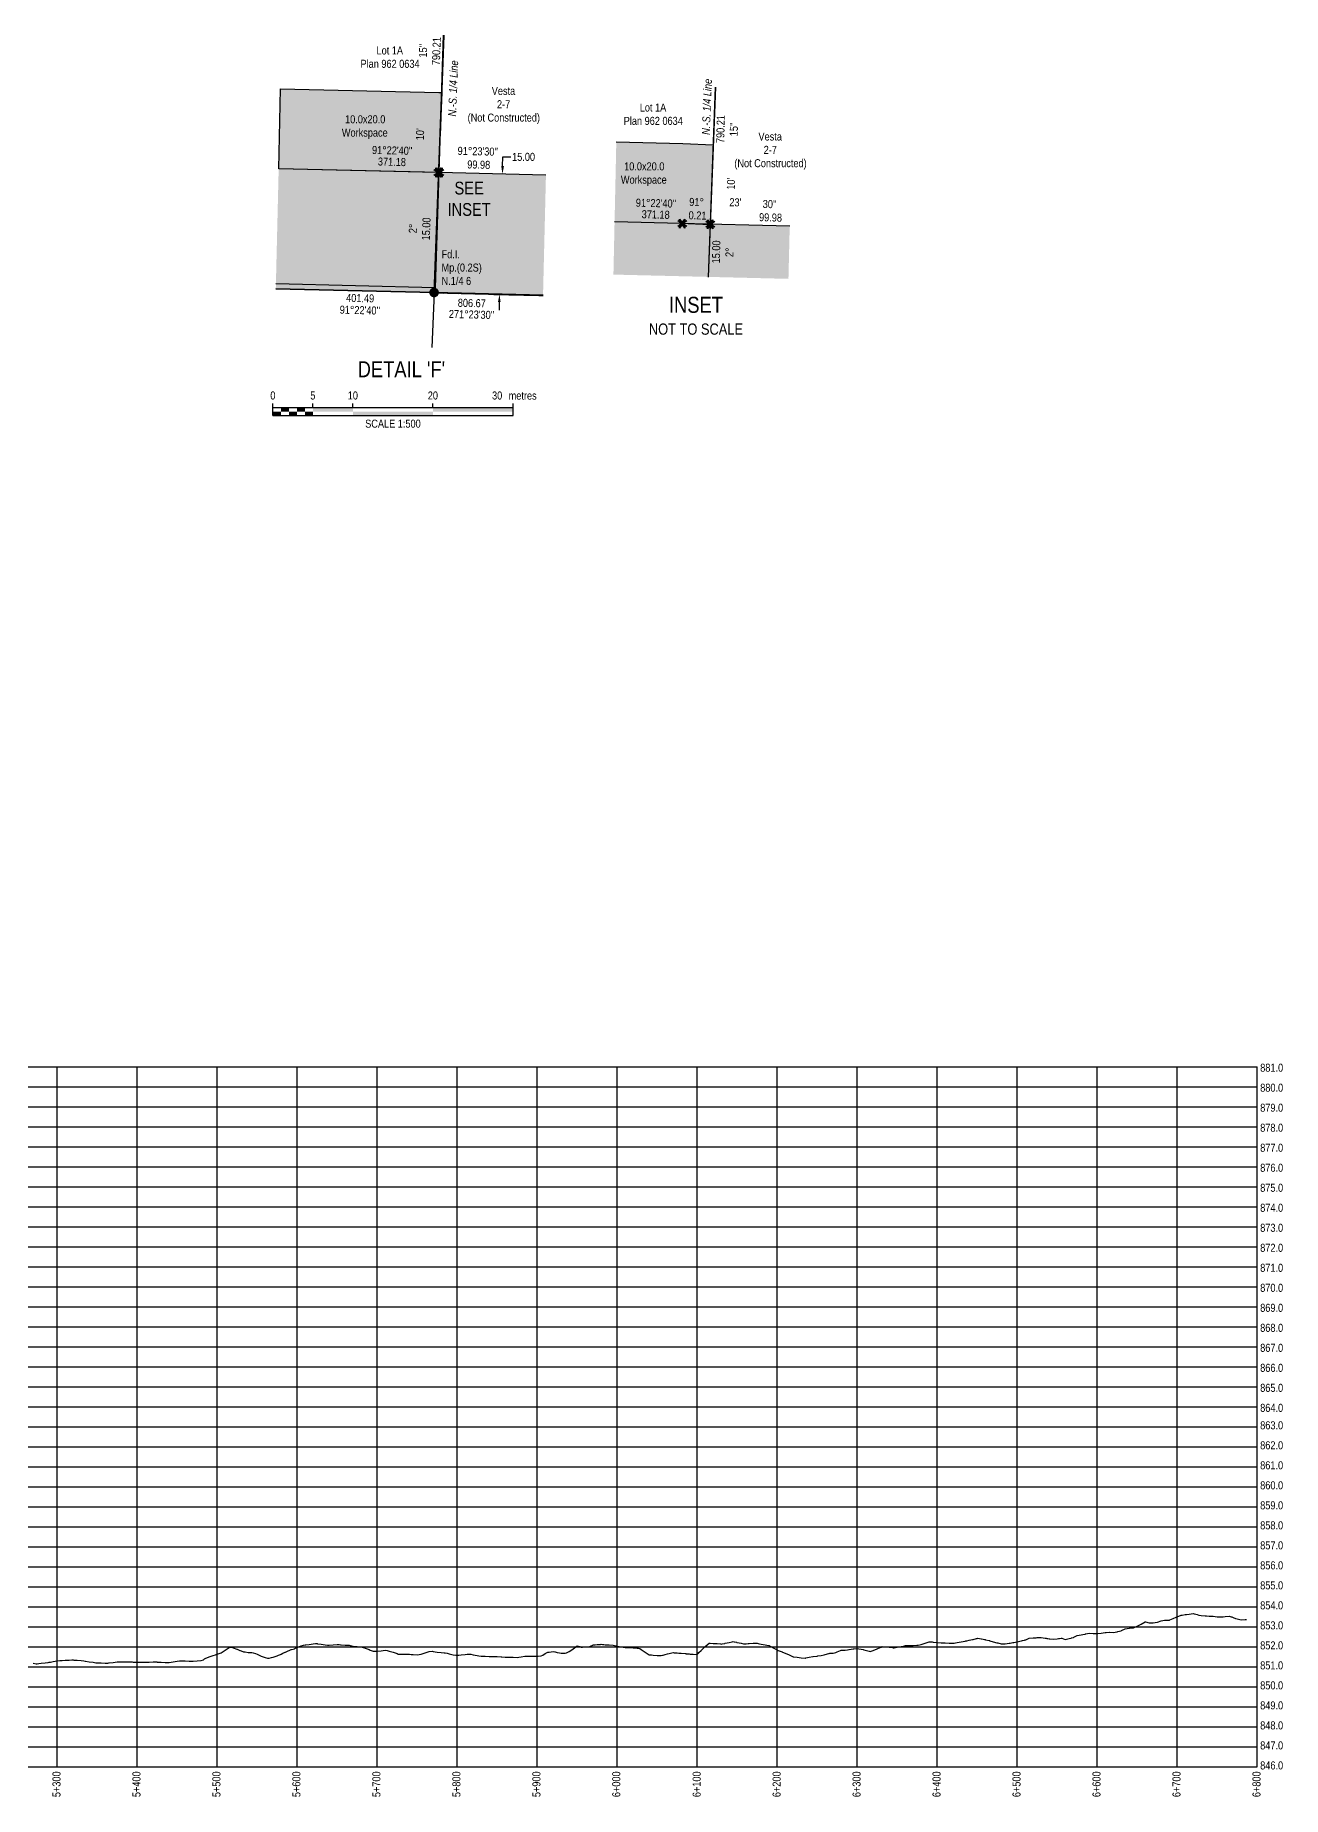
# Model space of a CAD drawing. Extents: x 309252 to 321570, y 5809412 to 5814891.
# Drawn here: x 320011 to 321570, y 5812245 to 5814446 of the extents above; entities that cross this region are included whole.
import ezdxf
from ezdxf.enums import TextEntityAlignment as Align

# ---------------------------------------------------------------- set-up
doc = ezdxf.new("R2010")
doc.units = 0
doc.header["$LTSCALE"] = 5
doc.header["$PDSIZE"] = 0.5
doc.linetypes.add('foc-ACCESSROAD', pattern=[3.75, 2.5, -1.25])
doc.linetypes.add('foc-QUARTERLINE', pattern=[33, 25, -3, 2, -3])
doc.layers.get('Defpoints').update_dxf_attribs({"color": 9})
for name, color, linetype in [('AS-FENCE', 48, 'foc-FENCE'), ('C-WS', 13, 'foc-ACCESSROAD'), ('DETAIL-T', 7, 'Continuous'), ('L-BD', 7, 'Continuous'), ('L-BD1', 253, 'Continuous'), ('L-MON', 1, 'Continuous'), ('L-QSEC', 8, 'foc-QUARTERLINE'), ('L-SEC', 7, 'Continuous'), ('L-SECQ', 8, 'foc-QUARTERLINE'), ('L-TITLEDB', 4, 'Continuous'), ('L-TITLEDB-T', 4, 'Continuous'), ('P-CROSSINGS-GRID', 8, 'Continuous'), ('P-PROPOSED', 10, 'Continuous'), ('P-PROPOSED-H', 21, 'Continuous'), ('P-TEMP-H', 41, 'Continuous'), ('P-TEMP_ACCESS ROAD', 46, 'Continuous'), ('P-TXT', 4, 'Continuous'), ('S-T7', 7, 'Continuous')]:
    doc.layers.add(name, color=color, linetype=linetype)
doc.layers.add('C-WS-T', color=13, linetype='Continuous', lineweight=9)
doc.layers.add('P-TEMP-T', color=46, linetype='Continuous', lineweight=18)
doc.styles.add('175L', font='ARIALN.TTF', dxfattribs={"height": 20})
doc.styles.add('80', font='ARIALN.TTF', dxfattribs={"height": 10})
doc.styles.add('80CG', font='ARIALN.TTF', dxfattribs={"height": 10})
doc.styles.add('80L', font='ARIALN.TTF', dxfattribs={"height": 10})
doc.styles.add('foc-LtypeFont', font='ARIALN.TTF', dxfattribs={"height": 7.35})
doc.linetypes.add('foc-FENCE', pattern='A,10,-1,["X",foc-LtypeFont,S=0.2,R=0,X=-0.625,Y=-0.75],-1.24', length=12.24)
doc.dimstyles.new('Compass 5 000', dxfattribs={"dimscale": 5, "dimtxt": 9, "dimasz": 2, "dimexe": 0.2, "dimexo": 0.0625, "dimgap": 0.5, "dimtad": 0, "dimtih": 1, "dimtoh": 1, "dimzin": 0, "dimdsep": 46, "dimtxsty": '80CG', "dimcen": 0.1, "dimse1": 1, "dimse2": 1, "dimclrd": 256, "dimclrt": 256, "dimaunit": 1, "dimadec": 4, "dimazin": 0, "dimtfac": 0.06, "dimtofl": 0, "dimtmove": 0, "dimatfit": 1, "dimfxl": 0.2, "dimtolj": 1, "dimtzin": 0, "dimlwd": -1, "dimarcsym": 0})

# ---------------------------------------------------------------- blocks, each defined once
blk = doc.blocks.new('*D541')
at = {"layer": 'Defpoints', "color": 0, "transparency": 16777216}
for p in [(320594.7, 5814272.1), (321351.8, 5814253.7), (321348.2, 5814103.8)]:
    blk.add_point(p, dxfattribs=at)
at = {"layer": 'P-TXT', "transparency": 16777216}
for p, q in [((320594.9, 5814282.1), (320595.2, 5814293.6)), ((320595.2, 5814293.6), (320605.2, 5814293.6)), ((320590.8, 5814112.2), (320590.5, 5814102.2))]:
    blk.add_line(p, q, dxfattribs=at)
for points in [[(320593.2, 5814282.2), (320596.6, 5814282.1), (320594.7, 5814272.1)], [(320589.1, 5814112.2), (320592.4, 5814112.1), (320591, 5814122.2)]]:
    blk.add_solid(points, dxfattribs=at)
at = {"layer": 'P-TXT', "transparency": 16777216, "insert": (320621.1, 5814293.6), "char_height": 10, "attachment_point": 5, "style": '80CG'}
blk.add_mtext('\\A1;15.00', dxfattribs=at)
blk = doc.blocks.new('fdia')
at = {"color": 255, "const_width": 1}
blk.add_lwpolyline([(-0.5, 0, 1), (0.5, 0, 1)], format="xyb", close=True, dxfattribs=at)
blk = doc.blocks.new('Fdiaa')
blk.add_blockref('fdia', (0, 0))
blk = doc.blocks.new('fdib')
at = {"color": 1, "const_width": 1.6}
blk.add_lwpolyline([(-0.4, 0, 1), (0.4, 0, 1)], format="xyb", close=True, dxfattribs=at)
at = {"color": 1}
blk.add_circle((0, 0), 0.8, dxfattribs=at)
blk = doc.blocks.new('Fdibb')
blk.add_blockref('fdib', (0, 0))
blk = doc.blocks.new('fdicc')
for name in ['Fdibb', 'Fdiaa']:
    blk.add_blockref(name, (0, 0))
blk = doc.blocks.new('FDI')
blk.add_blockref('fdicc', (0, 0))
blk = doc.blocks.new('TEMP')
h = blk.add_hatch(color=255)
h.dxf.hatch_style = 1
h.paths.add_polyline_path([(0, 0.25), (-0.67, 1.15), (-0.67, 0.67), (-1.15, 0.67), (-0.25, 0), (-1.15, -0.67), (-0.67, -0.67), (-0.67, -1.15), (0, -0.25), (0.67, -1.15), (0.67, -0.67), (1.15, -0.67), (0.25, 0), (1.15, 0.67), (0.67, 0.67), (0.67, 1.15)])
h.paths.add_polyline_path([(0.57, 0.85), (0.57, 0.57), (0.85, 0.57), (0.08, 0), (0.85, -0.57), (0.57, -0.57), (0.57, -0.85), (0, -0.08), (-0.57, -0.85), (-0.57, -0.57), (-0.85, -0.57), (-0.08, 0), (-0.85, 0.57), (-0.57, 0.57), (-0.57, 0.85), (0, 0.08)], flags=16)
h = blk.add_hatch(color=1)
h.dxf.hatch_style = 1
h.paths.add_polyline_path([(0, 0.08), (-0.57, 0.85), (-0.57, 0.57), (-0.85, 0.57), (-0.08, 0), (-0.85, -0.57), (-0.57, -0.57), (-0.57, -0.85), (0, -0.08), (0.57, -0.85), (0.57, -0.57), (0.85, -0.57), (0.08, 0), (0.85, 0.57), (0.57, 0.57), (0.57, 0.85)])
at = {"color": 1}
for p, q in [((-0.08, 0), (0.08, 0)), ((0, 0.08), (0, -0.08))]:
    blk.add_line(p, q, dxfattribs=at)
at = {"color": 255, "flags": 128}
blk.add_lwpolyline([(-0.25, 0), (-1.15, 0.67), (-0.67, 0.67), (-0.67, 1.15), (0, 0.25), (0.67, 1.15), (0.67, 0.67), (1.15, 0.67), (0.25, 0), (1.15, -0.67), (0.67, -0.67), (0.67, -1.15), (0, -0.25), (-0.67, -1.15), (-0.67, -0.67), (-1.15, -0.67)], close=True, dxfattribs=at)
at = {"color": 1, "flags": 128}
blk.add_lwpolyline([(-0.08, 0), (-0.85, 0.57), (-0.57, 0.57), (-0.57, 0.85), (0, 0.08), (0.57, 0.85), (0.57, 0.57), (0.85, 0.57), (0.08, 0), (0.85, -0.57), (0.57, -0.57), (0.57, -0.85), (0, -0.08), (-0.57, -0.85), (-0.57, -0.57), (-0.85, -0.57)], close=True, dxfattribs=at)
blk = doc.blocks.new('*U548')
at = {"color": 0}
for p, q in [((-150, 0), (-150, 15)), ((-150, 10), (150.2, 10)), ((-150, 0), (150.2, 0)), ((-100, 10), (-100, 15)), ((-50, 10), (-50, 15)), ((50, 10), (50, 15)), ((150.2, 0), (150.2, 15))]:
    blk.add_line(p, q, dxfattribs=at)
for points in [[(-150, 5), (-140, 5), (-150, 0), (-140, 0)], [(-140, 10), (-130, 10), (-140, 5), (-130, 5)], [(-130, 5), (-120, 5), (-130, 0), (-120, 0)], [(-120, 10), (-110, 10), (-120, 5), (-110, 5)], [(-110, 5), (-100, 5), (-110, 0), (-100, 0)], [(-100, 10), (-50, 10), (-100, 5), (-50, 5)], [(-50, 5), (50, 5), (-50, 0), (50, 0)], [(50, 10), (150.2, 10), (50, 5), (150.2, 5)]]:
    blk.add_solid(points, dxfattribs=at)
at = {"color": 0, "style": '80'}
blk.add_text('metres', height=10, dxfattribs=at).set_placement((162.2, 20), align=Align.CENTER)
at = {"color": 0, "char_height": 10, "style": '80'}
for s, insert, attachment_point in [('0', (-150, 30.2), 2), ('5', (-100, 30.2), 2), ('10', (-50, 30.2), 2), ('20', (50, 30.2), 2), ('30', (136.7, 30.2), 3), ('SCALE 1:500', (0.1, -5), 2)]:
    blk.add_mtext(s, dxfattribs=dict(at, insert=insert, attachment_point=attachment_point))

msp = doc.modelspace()

# ---------------------------------------------------------------- hatches: boundary and pattern name
at = {"layer": 'P-PROPOSED-H'}
h = msp.add_hatch(color=256, dxfattribs=at)
h.dxf.hatch_style = 1
h.paths.add_polyline_path([(320645.431, 5814120.857), (320649.075, 5814270.799), (320512.909, 5814274.108), (320512.871, 5814274.108), (320315.025, 5814278.865), (320311.42, 5814128.922), (320509.265, 5814124.166)])
h = msp.add_hatch(color=256, dxfattribs=at)
h.dxf.hatch_style = 1
h.paths.add_polyline_path([(320734.84, 5814212.283), (320733.413, 5814146.562), (320952.158, 5814141.239), (320953.756, 5814206.985), (320817.59, 5814210.293), (320817.551, 5814210.294)])
at = {"layer": 'P-TEMP-H'}
h = msp.add_hatch(color=256, dxfattribs=at)
h.dxf.hatch_style = 1
h.paths.add_polyline_path([(320317.428, 5814378.827), (320515.319, 5814374.069), (320518.734, 5814373.986), (320514.947, 5814274.058), (320512.89, 5814274.108), (320315.025, 5814278.865)])
h = msp.add_hatch(color=256, dxfattribs=at)
h.dxf.hatch_style = 1
h.paths.add_polyline_path([(320737.009, 5814312.25), (320734.84, 5814212.283), (320817.57, 5814210.294), (320854.441, 5814208.924), (320858.228, 5814308.853), (320819.999, 5814310.255)])

# ---------------------------------------------------------------- linework, layer by layer
at = {"color": 3, "flags": 128}
msp.add_lwpolyline([(320008.058, 5812411.616), (320011.79, 5812410.55), (320013.058, 5812410.708), (320015.278, 5812410.986), (320018.058, 5812411.333), (320023.058, 5812411.957), (320026.737, 5812412.311), (320028.058, 5812412.549), (320029.88, 5812412.878), (320033.058, 5812413.452), (320038.058, 5812414.355), (320041.683, 5812414.618), (320043.058, 5812414.712), (320044.482, 5812414.809), (320048.058, 5812415.054), (320053.058, 5812415.396), (320056.63, 5812415.571), (320058.058, 5812415.459), (320059.084, 5812415.379), (320063.058, 5812415.069), (320068.058, 5812414.679), (320071.577, 5812414.37), (320073.058, 5812414.136), (320073.685, 5812414.037), (320078.058, 5812413.348), (320083.058, 5812412.56), (320086.524, 5812412.053), (320088.058, 5812411.995), (320088.287, 5812411.987), (320093.058, 5812411.807), (320098.058, 5812411.619), (320101.47, 5812411.542), (320102.889, 5812411.716), (320103.058, 5812411.737), (320108.058, 5812412.351), (320113.058, 5812412.966), (320116.417, 5812413.293), (320117.491, 5812413.21), (320118.058, 5812413.201), (320123.058, 5812413.13), (320128.058, 5812413.058), (320131.364, 5812413.003), (320132.092, 5812412.973), (320133.058, 5812412.945), (320138.058, 5812412.804), (320143.058, 5812412.664), (320146.31, 5812412.61), (320148.058, 5812412.754), (320153.058, 5812412.891), (320158.058, 5812413.028), (320161.216, 5812413.091), (320161.257, 5812413.087), (320161.296, 5812413.084), (320162.942, 5812412.954), (320163.058, 5812412.946), (320168.058, 5812412.614), (320173.058, 5812412.281), (320176.204, 5812412.139), (320176.525, 5812412.204), (320178.058, 5812412.512), (320183.058, 5812413.325), (320188.058, 5812414.133), (320191.15, 5812414.592), (320191.833, 5812414.584), (320193.058, 5812414.569), (320198.058, 5812414.33), (320203.058, 5812414.073), (320206.097, 5812413.935), (320207.141, 5812413.965), (320208.058, 5812413.992), (320213.058, 5812414.469), (320218.058, 5812415.005), (320221.044, 5812415.505), (320222.45, 5812416.839), (320223.058, 5812417.418), (320228.058, 5812419.61), (320233.058, 5812421.094), (320235.99, 5812421.975), (320237.758, 5812422.595), (320238.058, 5812422.7), (320243.181, 5812424.591), (320248.058, 5812427.756), (320248.282, 5812427.905), (320253.058, 5812431.099), (320256.238, 5812431.392), (320258.058, 5812430.809), (320262.68, 5812429.13), (320263.058, 5812428.961), (320266.655, 5812427.36), (320266.956, 5812427.226), (320268.058, 5812426.735), (320271.192, 5812425.832), (320273.058, 5812425.5), (320277.077, 5812424.961), (320278.058, 5812424.895), (320281.097, 5812424.692), (320281.477, 5812424.666), (320283.058, 5812424.561), (320286.146, 5812423.548), (320288.058, 5812422.577), (320291.475, 5812421.016), (320293.058, 5812420.387), (320295.538, 5812419.403), (320298.058, 5812418.403), (320301.099, 5812417.9), (320301.158, 5812417.9), (320303.058, 5812417.882), (320305.873, 5812418.374), (320308.058, 5812419.081), (320313.058, 5812420.7), (320314.736, 5812421.302), (320316.053, 5812421.887), (320317.412, 5812422.49), (320318.058, 5812422.777), (320320.271, 5812423.803), (320320.322, 5812423.827), (320323.058, 5812425.118), (320323.498, 5812425.325), (320326.978, 5812426.967), (320328.058, 5812427.477), (320330.807, 5812428.392), (320331.007, 5812428.438), (320333.058, 5812428.913), (320334.669, 5812429.604), (320335.041, 5812429.767), (320338.058, 5812431.093), (320343.058, 5812433.29), (320345.96, 5812434.115), (320348.058, 5812434.462), (320349.067, 5812434.565), (320353.058, 5812434.973), (320358.058, 5812435.485), (320360.914, 5812435.895), (320363.058, 5812435.891), (320363.465, 5812435.825), (320368.058, 5812435.072), (320373.058, 5812434.252), (320375.868, 5812433.978), (320377.862, 5812434.051), (320378.058, 5812434.064), (320383.058, 5812434.403), (320388.058, 5812434.742), (320390.821, 5812434.652), (320392.26, 5812434.559), (320393.058, 5812434.508), (320398.058, 5812434.184), (320403.058, 5812433.86), (320405.775, 5812433.196), (320406.658, 5812433.091), (320408.058, 5812432.925), (320413.058, 5812432.332), (320418.058, 5812431.739), (320420.729, 5812431.27), (320421.056, 5812431.146), (320423.058, 5812430.39), (320428.058, 5812428.501), (320429.535, 5812427.943), (320433.058, 5812426.612), (320435.454, 5812426.387), (320435.682, 5812426.408), (320435.929, 5812426.431), (320438.058, 5812426.631), (320443.058, 5812427.099), (320448.058, 5812427.567), (320450.636, 5812427.196), (320453.058, 5812426.49), (320458.058, 5812425.034), (320463.058, 5812423.454), (320464.249, 5812422.733), (320465.59, 5812422.71), (320468.058, 5812422.666), (320473.058, 5812422.579), (320478.058, 5812422.537), (320478.647, 5812422.559), (320480.543, 5812422.476), (320483.058, 5812422.337), (320488.058, 5812422.059), (320493.045, 5812422.671), (320493.058, 5812422.679), (320495.497, 5812423.661), (320498.058, 5812424.469), (320503.058, 5812426.047), (320507.443, 5812426.358), (320508.058, 5812426.074), (320510.451, 5812425.56), (320513.058, 5812425.297), (320518.058, 5812424.793), (320521.841, 5812424.431), (320523.058, 5812424.325), (320525.404, 5812423.861), (320528.058, 5812423.205), (320533.058, 5812421.969), (320536.239, 5812421.502), (320538.058, 5812421.482), (320540.358, 5812421.649), (320543.058, 5812421.944), (320548.058, 5812422.488), (320550.636, 5812422.695), (320553.058, 5812422.824), (320555.311, 5812422.561), (320558.058, 5812422.047), (320563.058, 5812421.112), (320565.034, 5812420.797), (320568.058, 5812420.358), (320570.184, 5812420.189), (320570.265, 5812420.185), (320573.058, 5812420.04), (320578.058, 5812419.78), (320579.432, 5812419.819), (320583.058, 5812419.932), (320584.505, 5812419.909), (320585.219, 5812419.874), (320588.058, 5812419.736), (320593.058, 5812419.485), (320593.83, 5812419.436), (320598.058, 5812419.171), (320598.86, 5812419.127), (320600.172, 5812419.08), (320603.058, 5812418.976), (320608.058, 5812418.812), (320608.228, 5812418.808), (320613.058, 5812418.702), (320613.252, 5812418.698), (320615.126, 5812418.965), (320618.058, 5812419.488), (320622.626, 5812420.072), (320623.058, 5812420.071), (320627.693, 5812420.062), (320628.058, 5812420.061), (320630.08, 5812420.057), (320633.058, 5812420.051), (320637.024, 5812420.13), (320638.058, 5812420.2), (320639.296, 5812420.283), (320642.95, 5812420.529), (320643.058, 5812420.536), (320645.033, 5812421.581), (320648.058, 5812423.604), (320651.421, 5812425.191), (320653.058, 5812425.422), (320658.058, 5812426.128), (320659.987, 5812425.738), (320660.521, 5812425.578), (320663.058, 5812424.817), (320665.819, 5812424.283), (320668.058, 5812424.14), (320673.058, 5812423.821), (320674.941, 5812424.497), (320676.558, 5812425.259), (320678.058, 5812425.965), (320680.217, 5812427.323), (320683.058, 5812429.449), (320688.058, 5812433.192), (320689.894, 5812432.888), (320691.253, 5812432.361), (320693.058, 5812431.661), (320694.615, 5812431.599), (320698.058, 5812431.793), (320703.058, 5812432.076), (320704.768, 5812432.765), (320704.848, 5812432.804), (320707.507, 5812434.091), (320708.058, 5812434.257), (320709.013, 5812434.335), (320710.485, 5812434.456), (320713.058, 5812434.666), (320713.735, 5812434.721), (320717.296, 5812435.012), (320718.058, 5812435.075), (320719.802, 5812434.926), (320721.215, 5812434.758), (320723.058, 5812434.586), (320723.411, 5812434.564), (320728.058, 5812434.27), (320733.058, 5812433.954), (320734.755, 5812433.616), (320737.808, 5812432.983), (320738.058, 5812432.937), (320743.058, 5812432.028), (320748.058, 5812431.118), (320749.709, 5812431.199), (320752.206, 5812431.201), (320753.058, 5812431.12), (320758.058, 5812430.645), (320763.058, 5812430.169), (320764.663, 5812430.3), (320766.604, 5812429.623), (320768.058, 5812428.666), (320773.058, 5812425.376), (320778.058, 5812422.086), (320779.616, 5812421.809), (320781.002, 5812421.702), (320783.058, 5812421.562), (320788.058, 5812421.222), (320793.058, 5812420.882), (320794.57, 5812421.41), (320795.4, 5812421.615), (320798.058, 5812422.269), (320800.992, 5812422.991), (320803.058, 5812423.499), (320808.058, 5812424.73), (320809.524, 5812424.532), (320809.798, 5812424.51), (320813.058, 5812424.248), (320814.994, 5812424.093), (320815.433, 5812424.058), (320816.896, 5812423.94), (320818.058, 5812423.847), (320823.058, 5812423.455), (320824.195, 5812423.371), (320824.477, 5812423.346), (320828.058, 5812423.016), (320829.441, 5812422.889), (320829.875, 5812422.849), (320833.058, 5812422.556), (320838.058, 5812422.383), (320838.593, 5812422.908), (320839.431, 5812423.754), (320840.336, 5812424.667), (320843.058, 5812427.416), (320843.889, 5812428.254), (320844.316, 5812428.685), (320848.058, 5812432.463), (320853.058, 5812436.427), (320854.385, 5812436.355), (320858.058, 5812436.155), (320858.338, 5812436.14), (320858.758, 5812436.117), (320863.058, 5812435.883), (320867.389, 5812435.469), (320868.058, 5812435.338), (320869.338, 5812435.586), (320872.788, 5812436.252), (320873.058, 5812436.304), (320873.199, 5812436.331), (320878.058, 5812437.27), (320881.787, 5812438.093), (320883.058, 5812438.425), (320884.292, 5812438.173), (320887.239, 5812437.572), (320887.641, 5812437.49), (320888.058, 5812437.405), (320893.058, 5812436.385), (320896.185, 5812435.819), (320898.058, 5812435.593), (320899.246, 5812435.719), (320901.692, 5812435.978), (320902.082, 5812436.019), (320903.058, 5812436.122), (320908.058, 5812436.651), (320910.583, 5812436.676), (320913.058, 5812436.342), (320914.199, 5812436.102), (320916.146, 5812435.693), (320918.058, 5812435.291), (320923.058, 5812434.24), (320924.98, 5812433.907), (320928.058, 5812433.405), (320929.153, 5812432.827), (320930.306, 5812432.218), (320933.058, 5812430.763), (320938.058, 5812428.121), (320939.378, 5812427.522), (320943.058, 5812425.94), (320944.107, 5812425.516), (320944.563, 5812425.332), (320948.058, 5812423.918), (320953.058, 5812421.869), (320953.776, 5812421.509), (320958.058, 5812419.454), (320958.917, 5812419.356), (320959.06, 5812419.34), (320963.058, 5812418.883), (320968.058, 5812418.312), (320968.174, 5812418.299), (320973.058, 5812417.837), (320973.37, 5812417.91), (320974.014, 5812418.06), (320978.058, 5812419.004), (320982.572, 5812419.909), (320983.058, 5812419.948), (320987.922, 5812420.354), (320988.058, 5812420.376), (320988.967, 5812420.523), (320993.058, 5812421.18), (320996.97, 5812421.955), (320998.058, 5812422.297), (321002.576, 5812423.713), (321003.058, 5812423.777), (321003.921, 5812423.829), (321008.058, 5812424.075), (321011.367, 5812424.665), (321013.058, 5812425.47), (321017.331, 5812427.503), (321018.058, 5812427.674), (321018.875, 5812427.681), (321023.058, 5812427.715), (321025.765, 5812427.944), (321027.832, 5812428.42), (321028.058, 5812428.472), (321033.058, 5812429.536), (321033.828, 5812429.549), (321038.058, 5812429.619), (321040.163, 5812429.475), (321043.058, 5812428.961), (321045.669, 5812428.497), (321046.357, 5812428.328), (321048.058, 5812427.911), (321051.525, 5812427.061), (321053.058, 5812426.583), (321054.496, 5812426.141), (321058.058, 5812427.523), (321063.058, 5812429.461), (321066.84, 5812430.928), (321068.058, 5812431.451), (321069.443, 5812432.154), (321073.058, 5812431.795), (321078.058, 5812431.3), (321082.155, 5812430.894), (321083.058, 5812430.805), (321084.39, 5812430.755), (321088.058, 5812431.468), (321093.058, 5812432.441), (321097.47, 5812433.299), (321098.058, 5812433.413), (321099.337, 5812433.386), (321103.058, 5812433.496), (321108.058, 5812433.644), (321112.785, 5812433.783), (321113.058, 5812433.791), (321114.284, 5812433.879), (321118.058, 5812434.998), (321123.058, 5812436.48), (321128.058, 5812437.968), (321128.1, 5812437.981), (321129.23, 5812438.261), (321131.669, 5812438.017), (321133.058, 5812437.878), (321138.058, 5812437.377), (321143.058, 5812436.876), (321143.415, 5812436.84), (321144.177, 5812436.776), (321148.058, 5812436.703), (321153.058, 5812436.605), (321158.058, 5812436.507), (321158.731, 5812436.493), (321159.124, 5812436.546), (321160.768, 5812437.036), (321163.058, 5812437.437), (321168.058, 5812438.311), (321173.058, 5812439.185), (321174.046, 5812439.344), (321174.071, 5812439.344), (321174.288, 5812439.344), (321175.099, 5812439.345), (321178.058, 5812440.036), (321182.098, 5812440.99), (321183.058, 5812441.216), (321187.184, 5812442.19), (321188.058, 5812442.397), (321188.691, 5812442.546), (321189.018, 5812442.593), (321190.76, 5812442.425), (321193.058, 5812441.931), (321193.412, 5812441.855), (321195.456, 5812441.415), (321197.081, 5812441.066), (321198.058, 5812440.855), (321198.402, 5812440.781), (321203.058, 5812439.78), (321203.287, 5812439.73), (321203.965, 5812439.559), (321208.058, 5812438.073), (321212.597, 5812437.004), (321213.058, 5812436.895), (321213.764, 5812436.729), (321217.883, 5812435.759), (321218.058, 5812435.718), (321218.911, 5812435.535), (321223.058, 5812435.84), (321228.058, 5812436.52), (321228.088, 5812436.524), (321229.126, 5812436.665), (321232.479, 5812437.121), (321233.058, 5812437.2), (321233.858, 5812437.306), (321238.058, 5812437.983), (321243.058, 5812439.31), (321243.558, 5812439.443), (321244.487, 5812439.689), (321247.075, 5812440.376), (321248.058, 5812440.637), (321248.805, 5812440.847), (321253.058, 5812442.541), (321258.058, 5812442.988), (321259.013, 5812443.073), (321259.849, 5812443.147), (321261.671, 5812443.31), (321263.058, 5812443.434), (321263.752, 5812443.495), (321268.058, 5812443.551), (321273.058, 5812442.754), (321274.456, 5812442.532), (321275.21, 5812442.412), (321276.266, 5812442.243), (321278.058, 5812441.958), (321278.699, 5812441.856), (321283.058, 5812441.393), (321288.058, 5812442.033), (321289.888, 5812442.267), (321290.572, 5812442.355), (321290.862, 5812442.392), (321293.058, 5812442.673), (321293.646, 5812442.745), (321298.058, 5812441.094), (321303.058, 5812442.32), (321305.312, 5812442.873), (321305.458, 5812442.909), (321305.933, 5812443.026), (321308.058, 5812443.547), (321308.593, 5812443.678), (321308.984, 5812443.903), (321313.058, 5812446.264), (321318.058, 5812447.084), (321320.054, 5812447.408), (321323.058, 5812447.894), (321323.539, 5812447.972), (321323.819, 5812448.031), (321328.058, 5812448.945), (321333.058, 5812448.75), (321334.65, 5812448.657), (321338.058, 5812448.457), (321338.486, 5812448.432), (321338.683, 5812448.456), (321343.058, 5812449.136), (321348.058, 5812449.744), (321349.246, 5812449.882), (321353.058, 5812450.325), (321353.433, 5812450.369), (321353.578, 5812450.359), (321358.058, 5812449.682), (321363.058, 5812450.645), (321363.842, 5812450.864), (321368.058, 5812452.042), (321368.38, 5812452.132), (321368.504, 5812452.179), (321373.058, 5812454.365), (321378.058, 5812455.332), (321378.438, 5812455.365), (321383.058, 5812455.775), (321383.327, 5812455.798), (321383.46, 5812455.83), (321388.058, 5812457.712), (321393.034, 5812460.268), (321393.058, 5812460.282), (321398.058, 5812463.112), (321398.274, 5812463.234), (321398.446, 5812463.258), (321403.058, 5812461.984), (321407.63, 5812461.831), (321408.058, 5812461.897), (321413.058, 5812462.669), (321413.22, 5812462.694), (321413.464, 5812462.762), (321418.058, 5812464.454), (321422.226, 5812465.291), (321423.058, 5812465.282), (321424.422, 5812465.268), (321428.058, 5812465.231), (321428.167, 5812465.23), (321428.513, 5812465.339), (321428.827, 5812465.487), (321433.058, 5812467.481), (321436.818, 5812469.138), (321438.058, 5812469.592), (321443.058, 5812471.427), (321443.114, 5812471.447), (321443.907, 5812471.577), (321444.192, 5812471.613), (321448.058, 5812472.101), (321449.724, 5812472.311), (321453.058, 5812472.758), (321458.058, 5812473.454), (321459.298, 5812473.171), (321459.558, 5812473.099), (321463.058, 5812472.136), (321465.043, 5812471.59), (321468.058, 5812471.067), (321473.008, 5812470.608), (321473.058, 5812470.604), (321474.688, 5812470.534), (321478.058, 5812470.402), (321480.362, 5812470.312), (321483.058, 5812470.048), (321487.955, 5812469.282), (321488.058, 5812469.266), (321490.076, 5812469.316), (321490.289, 5812469.323), (321493.058, 5812469.408), (321495.681, 5812469.488), (321498.058, 5812469.68), (321502.902, 5812470.397), (321503.058, 5812470.42), (321505.462, 5812469.502), (321505.655, 5812469.427), (321505.835, 5812469.357), (321506.004, 5812469.292), (321506.163, 5812469.231), (321508.058, 5812468.497), (321511, 5812467.359), (321513.058, 5812466.697), (321517.849, 5812465.782), (321518.058, 5812465.746), (321523.058, 5812465.86), (321524.603, 5812465.895)], dxfattribs=at)
at = {"layer": 'AS-FENCE', "flags": 128}
for points in [[(320520.453, 5814445.637), (320510.415, 5814130.016), (320311.561, 5814134.8)], [(320509.095, 5814123.686), (320645.42, 5814120.383)]]:
    msp.add_lwpolyline(points, dxfattribs=at)
at = {"layer": 'C-WS'}
msp.add_lwpolyline([(320521.308, 5814445.637), (320509.095, 5814123.686), (320645.42, 5814120.38)], dxfattribs=at)
at = {"layer": 'L-QSEC', "flags": 128}
msp.add_lwpolyline([(320509.265, 5814124.166), (320506.524, 5814055.365)], dxfattribs=at)
at = {"layer": 'L-SEC', "flags": 128}
for points in [[(320311.42, 5814128.922), (320509.265, 5814124.166)], [(320509.265, 5814124.166), (320645.431, 5814120.857)]]:
    msp.add_lwpolyline(points, dxfattribs=at)
at = {"layer": 'L-SECQ'}
msp.add_line((320521.45, 5814445.637), (320509.265, 5814124.166), dxfattribs=at)
at = {"layer": 'L-SECQ', "linetype": 'ByBlock'}
msp.add_line((320860.946, 5814380.555), (320851.968, 5814143.677), dxfattribs=at)
at = {"layer": 'L-TITLEDB'}
for p, q in [((320509.265, 5814124.166), (320521.45, 5814445.637)), ((320852.094, 5814143.257), (320861.089, 5814380.555))]:
    msp.add_line(p, q, dxfattribs=at)
at = {"layer": 'L-TITLEDB', "flags": 128}
msp.add_lwpolyline([(320311.42, 5814128.922), (320509.265, 5814124.166)], dxfattribs=at)
at = {"layer": 'P-CROSSINGS-GRID', "color": 8}
for p, q in [((314738.058, 5813156.829), (321538.058, 5813156.829)), ((320038.058, 5812281.829), (320038.058, 5813156.829)), ((320138.058, 5812281.829), (320138.058, 5813156.829)), ((320238.058, 5812281.829), (320238.058, 5813156.829)), ((320338.058, 5812281.829), (320338.058, 5813156.829)), ((320438.058, 5812281.829), (320438.058, 5813156.829)), ((320538.058, 5812281.829), (320538.058, 5813156.829)), ((320638.058, 5812281.829), (320638.058, 5813156.829)), ((320738.058, 5812281.829), (320738.058, 5813156.829)), ((320838.058, 5812281.829), (320838.058, 5813156.829)), ((320938.058, 5812281.829), (320938.058, 5813156.829)), ((321038.058, 5812281.829), (321038.058, 5813156.829)), ((321138.058, 5812281.829), (321138.058, 5813156.829)), ((321238.058, 5812281.829), (321238.058, 5813156.829)), ((321338.058, 5812281.829), (321338.058, 5813156.829)), ((321438.058, 5812281.829), (321438.058, 5813156.829)), ((321538.058, 5812281.829), (321538.058, 5813156.829)), ((314738.058, 5813131.829), (321538.058, 5813131.829)), ((314738.058, 5813106.829), (321538.058, 5813106.829)), ((314738.058, 5813081.829), (321538.058, 5813081.829)), ((314738.058, 5813056.829), (321538.058, 5813056.829)), ((314738.058, 5813031.829), (321538.058, 5813031.829)), ((314738.058, 5813006.829), (321538.058, 5813006.829)), ((314738.058, 5812981.829), (321538.058, 5812981.829)), ((314738.058, 5812956.829), (321538.058, 5812956.829)), ((314738.058, 5812931.829), (321538.058, 5812931.829)), ((314738.058, 5812906.829), (321538.058, 5812906.829)), ((314738.058, 5812881.829), (321538.058, 5812881.829)), ((314738.058, 5812856.829), (321538.058, 5812856.829)), ((314738.058, 5812831.829), (321538.058, 5812831.829)), ((314738.058, 5812806.829), (321538.058, 5812806.829)), ((314738.058, 5812781.829), (321538.058, 5812781.829)), ((314738.058, 5812756.829), (321538.058, 5812756.829)), ((314738.058, 5812731.829), (321538.058, 5812731.829)), ((314738.058, 5812706.829), (321538.058, 5812706.829)), ((314738.058, 5812681.829), (321538.058, 5812681.829)), ((314738.058, 5812656.829), (321538.058, 5812656.829)), ((314738.058, 5812631.829), (321538.058, 5812631.829)), ((314738.058, 5812606.829), (321538.058, 5812606.829)), ((314738.058, 5812581.829), (321538.058, 5812581.829)), ((314738.058, 5812556.829), (321538.058, 5812556.829)), ((314738.058, 5812531.829), (321538.058, 5812531.829)), ((314738.058, 5812506.829), (321538.058, 5812506.829)), ((314738.058, 5812481.829), (321538.058, 5812481.829)), ((314738.058, 5812456.829), (321538.058, 5812456.829)), ((314738.058, 5812431.829), (321538.058, 5812431.829)), ((314738.058, 5812406.829), (321538.058, 5812406.829)), ((314738.058, 5812381.829), (321538.058, 5812381.829)), ((314738.058, 5812356.829), (321538.058, 5812356.829)), ((314738.058, 5812331.829), (321538.058, 5812331.829)), ((314738.058, 5812306.829), (321538.058, 5812306.829)), ((314738.058, 5812281.829), (321538.058, 5812281.829))]:
    msp.add_line(p, q, dxfattribs=at)
at = {"layer": 'P-PROPOSED'}
for points in [[(320649.075, 5814270.799), (320515.812, 5814274.057), (320315.025, 5814278.865)], [(320953.756, 5814206.985), (320817.59, 5814210.293), (320817.551, 5814210.294), (320734.84, 5814212.283)], [(320645.431, 5814120.857), (320509.265, 5814124.166), (320311.42, 5814128.922)]]:
    msp.add_lwpolyline(points, dxfattribs=at)
at = {"layer": 'P-TEMP_ACCESS ROAD'}
msp.add_lwpolyline([(320317.428, 5814378.827), (320515.319, 5814374.069), (320518.734, 5814373.986), (320514.947, 5814274.058), (320512.89, 5814274.108), (320315.025, 5814278.865)], close=True, dxfattribs=at)
msp.add_lwpolyline([(320737.009, 5814312.25), (320819.999, 5814310.255), (320858.228, 5814308.853), (320854.441, 5814208.924), (320817.57, 5814210.294), (320734.84, 5814212.283)], dxfattribs=at)

# ---------------------------------------------------------------- block references
at = {"layer": 'DETAIL-T'}
msp.add_blockref('*U548', (320457.752, 5813970.303), dxfattribs=at)
at = {"layer": 'L-MON', "xscale": 4.999542700000003, "yscale": 4.999542700000003, "zscale": 4.999542700000003}
for name, p in [('TEMP', (320514.799, 5814274.062)), ('TEMP', (320514.996, 5814274.057)), ('TEMP', (320515.812, 5814274.057)), ('TEMP', (320819.48, 5814210.247)), ('TEMP', (320854.459, 5814209.397)), ('FDI', (320509.265, 5814124.166))]:
    msp.add_blockref(name, p, dxfattribs=at)

# ---------------------------------------------------------------- texts
at = {"style": '80'}
for s, p in [('5+300', (320037.3, 5812276.25)), ('5+400', (320137.249, 5812276.25)), ('5+500', (320237.197, 5812276.25)), ('5+600', (320337.146, 5812276.25)), ('5+700', (320437.146, 5812276.25)), ('5+800', (320537.146, 5812276.25)), ('5+900', (320637.146, 5812276.25)), ('6+000', (320736.939, 5812276.25)), ('6+100', (320837.404, 5812276.25)), ('6+200', (320937.352, 5812276.25)), ('6+300', (321037.3, 5812276.25)), ('6+400', (321137.249, 5812276.25)), ('6+500', (321237.197, 5812276.25)), ('6+600', (321337.146, 5812276.25)), ('6+700', (321437.146, 5812276.25)), ('6+800', (321537.146, 5812276.25))]:
    msp.add_text(s, height=9.9948, rotation=90, dxfattribs=at).set_placement(p, align=Align.MIDDLE_RIGHT)
at = {"layer": 'C-WS-T', "char_height": 9.99909, "attachment_point": 1, "style": '80L'}
for insert in [(320519.282, 5814381.074), (320852.631, 5814324.082)]:
    msp.add_mtext_dynamic_manual_height_columns('\\pi62.066;Vesta\\P\\pi68.59;2-7\\P\\pi31.928;(Not Constructed)', width=152.86655, gutter_width=50, heights=[0], dxfattribs=dict(at, insert=insert))
at = {"layer": 'DETAIL-T', "color": 3, "attachment_point": 5, "style": '80CG'}
for s, insert, char_height, width in [('SEE\\PINSET', (320553.055, 5814241.186), 16, 53.79165), ('INSET\\P{\\H0.7x;NOT TO SCALE}', (320836.555, 5814095.017), 20, 116.9749), ("DETAIL 'F'", (320468.411, 5814028.251), 20, 223.85802)]:
    msp.add_mtext(s, dxfattribs=dict(at, insert=insert, char_height=char_height, width=width))
at = {"layer": 'L-BD', "style": '80L'}
for s, height, rotation, p in [("91°22'40''", 9.9991, 358.6227, (320416.517, 5814102.154)), ('401.49', 9.9991, 358.6227, (320416.878, 5814117.149)), ("271°23'30''", 9.99909, 358.608, (320556.075, 5814096.74)), ('806.67', 9.9991, 358.608, (320556.421, 5814110.985))]:
    msp.add_text(s, height=height, rotation=rotation, dxfattribs=at).set_placement(p, align=Align.MIDDLE)
at = {"layer": 'L-BD', "char_height": 10, "attachment_point": 2, "rotation": 87.8294, "style": '80L'}
for s, insert, width in [("15'' \\P790.21", (320490.443, 5814426.527), 33.01951), ("10'", (320486.662, 5814321.998), 14.47244), ('2° \\P15.00', (320477.745, 5814204.416), 87.12245)]:
    msp.add_mtext(s, dxfattribs=dict(at, insert=insert, width=width))
at = {"layer": 'L-BD1', "style": '80L'}
for s, p in [("91°22'40''", (320456.875, 5814301.727)), ('371.18', (320456.532, 5814287.482)), ("91°22'40''", (320786.589, 5814235.847)), ('371.18', (320786.247, 5814221.602))]:
    msp.add_text(s, height=9.9991, rotation=358.6227, dxfattribs=at).set_placement(p, align=Align.MIDDLE)
at = {"layer": 'L-BD1', "char_height": 10, "attachment_point": 2, "style": '80L'}
for s, insert, width, rotation in [("\\A1;790.21\\P{\\A0;15''}", (320862.236, 5814328.523), 31.43697, 88.608), ("91°23'30''\\P 99.98", (320564.003, 5814305.633), 99.86344, 358.608), ("\\A1;\\P10'", (320858.589, 5814260.563), 14.47244, 88.608), ('91°\\P 0.21', (320837.481, 5814242.172), 31.43697, 358.608), ("23'", (320885.865, 5814241.867), 14.47244, 358.608), ("30''\\P 99.98", (320928.714, 5814239.663), 31.43697, 358.608), ('\\A1;15.00\\P{\\A0;2°}', (320856.767, 5814175.01), 31.43697, 88.608)]:
    msp.add_mtext(s, dxfattribs=dict(at, insert=insert, width=width, rotation=rotation))
at = {"layer": 'L-MON', "insert": (320518.614, 5814176.969), "char_height": 10, "attachment_point": 1, "style": '80L'}
msp.add_mtext_dynamic_manual_height_columns('Fd.I. \\PMp.(0.2S)\\PN.1/4 6', width=59.24701, gutter_width=50.005, heights=[0], dxfattribs=at)
at = {"layer": 'L-SECQ', "char_height": 9.99909, "attachment_point": 1, "rotation": 87.835366, "style": '175L'}
for insert in [(320526.693, 5814342.784), (320843.814, 5814319.801)]:
    msp.add_mtext_dynamic_manual_height_columns('\\pi1.5983;{\\fArial Narrow|b0|i1|c0|p34;N.-S. 1/4 Line}', width=72.39897, gutter_width=100, heights=[0], dxfattribs=dict(at, insert=insert))
at = {"layer": 'L-TITLEDB-T', "char_height": 9.99909, "attachment_point": 1, "style": '80L'}
for s, width, insert in [('\\pi60.268;Lot 1A\\P\\pi40.212;Plan 962 0634', 152.86655, (320377.06, 5814431.602)), ('\\pi20.546;Lot 1A\\P\\pi0.48993;Plan 962 0634', 73.42207, (320745.788, 5814360.315))]:
    msp.add_mtext_dynamic_manual_height_columns(s, width=width, gutter_width=50, heights=[0], dxfattribs=dict(at, insert=insert))
at = {"layer": 'P-TEMP-T', "char_height": 10, "attachment_point": 1, "style": '80L'}
for insert in [(320393.836, 5814345.614), (320742.615, 5814286.771)]:
    msp.add_mtext_dynamic_manual_height_columns('\\pi4.1837;10.0x20.0\\P\\pi0.12844;Workspace', width=56.90082, gutter_width=50, heights=[0], dxfattribs=dict(at, insert=insert))
at = {"layer": 'S-T7', "style": '80'}
for s, p in [('881.0', (321570.453, 5813155.538)), ('880.0', (321570.453, 5813130.538)), ('879.0', (321570.453, 5813105.538)), ('878.0', (321570.453, 5813080.538)), ('877.0', (321570.453, 5813055.538)), ('876.0', (321570.453, 5813030.538)), ('875.0', (321570.453, 5813005.538)), ('874.0', (321570.453, 5812980.538)), ('873.0', (321570.453, 5812955.538)), ('872.0', (321570.453, 5812930.538)), ('871.0', (321570.453, 5812905.538)), ('870.0', (321570.453, 5812880.538)), ('869.0', (321570.453, 5812855.538)), ('868.0', (321570.453, 5812830.538)), ('867.0', (321570.453, 5812805.538)), ('866.0', (321570.453, 5812780.538)), ('865.0', (321570.453, 5812755.538)), ('864.0', (321570.453, 5812730.538)), ('863.0', (321570.435, 5812708.733)), ('862.0', (321570.435, 5812683.733)), ('861.0', (321570.435, 5812658.733)), ('860.0', (321570.435, 5812633.733)), ('859.0', (321570.435, 5812608.733)), ('858.0', (321570.435, 5812583.733)), ('857.0', (321570.435, 5812558.733)), ('856.0', (321570.435, 5812533.733)), ('855.0', (321570.435, 5812508.733)), ('854.0', (321570.435, 5812483.733)), ('853.0', (321570.435, 5812458.733)), ('852.0', (321570.435, 5812433.733)), ('851.0', (321570.435, 5812408.733)), ('850.0', (321570.435, 5812383.733)), ('849.0', (321570.435, 5812358.733)), ('848.0', (321570.435, 5812333.733)), ('847.0', (321570.435, 5812308.733)), ('846.0', (321570.435, 5812283.733))]:
    msp.add_text(s, height=10, dxfattribs=at).set_placement(p, align=Align.MIDDLE_RIGHT)

# ---------------------------------------------------------------- dimensions: what is measured, and where the dimension line sits
at = {"layer": 'P-TXT'}
dim = msp.add_linear_dim(base=(320594.665, 5814272.121), p1=(321348.173, 5814103.781), p2=(321351.817, 5814253.723), angle=88.608031, text='15.00', dimstyle='Compass 5 000', dxfattribs=at)
dim.commit()
dim.dimension.update_dxf_attribs({"geometry": '*D541', "text_midpoint": (320621.123, 5814293.557), "dimtype": 161})

doc.saveas('drawing.dxf')
